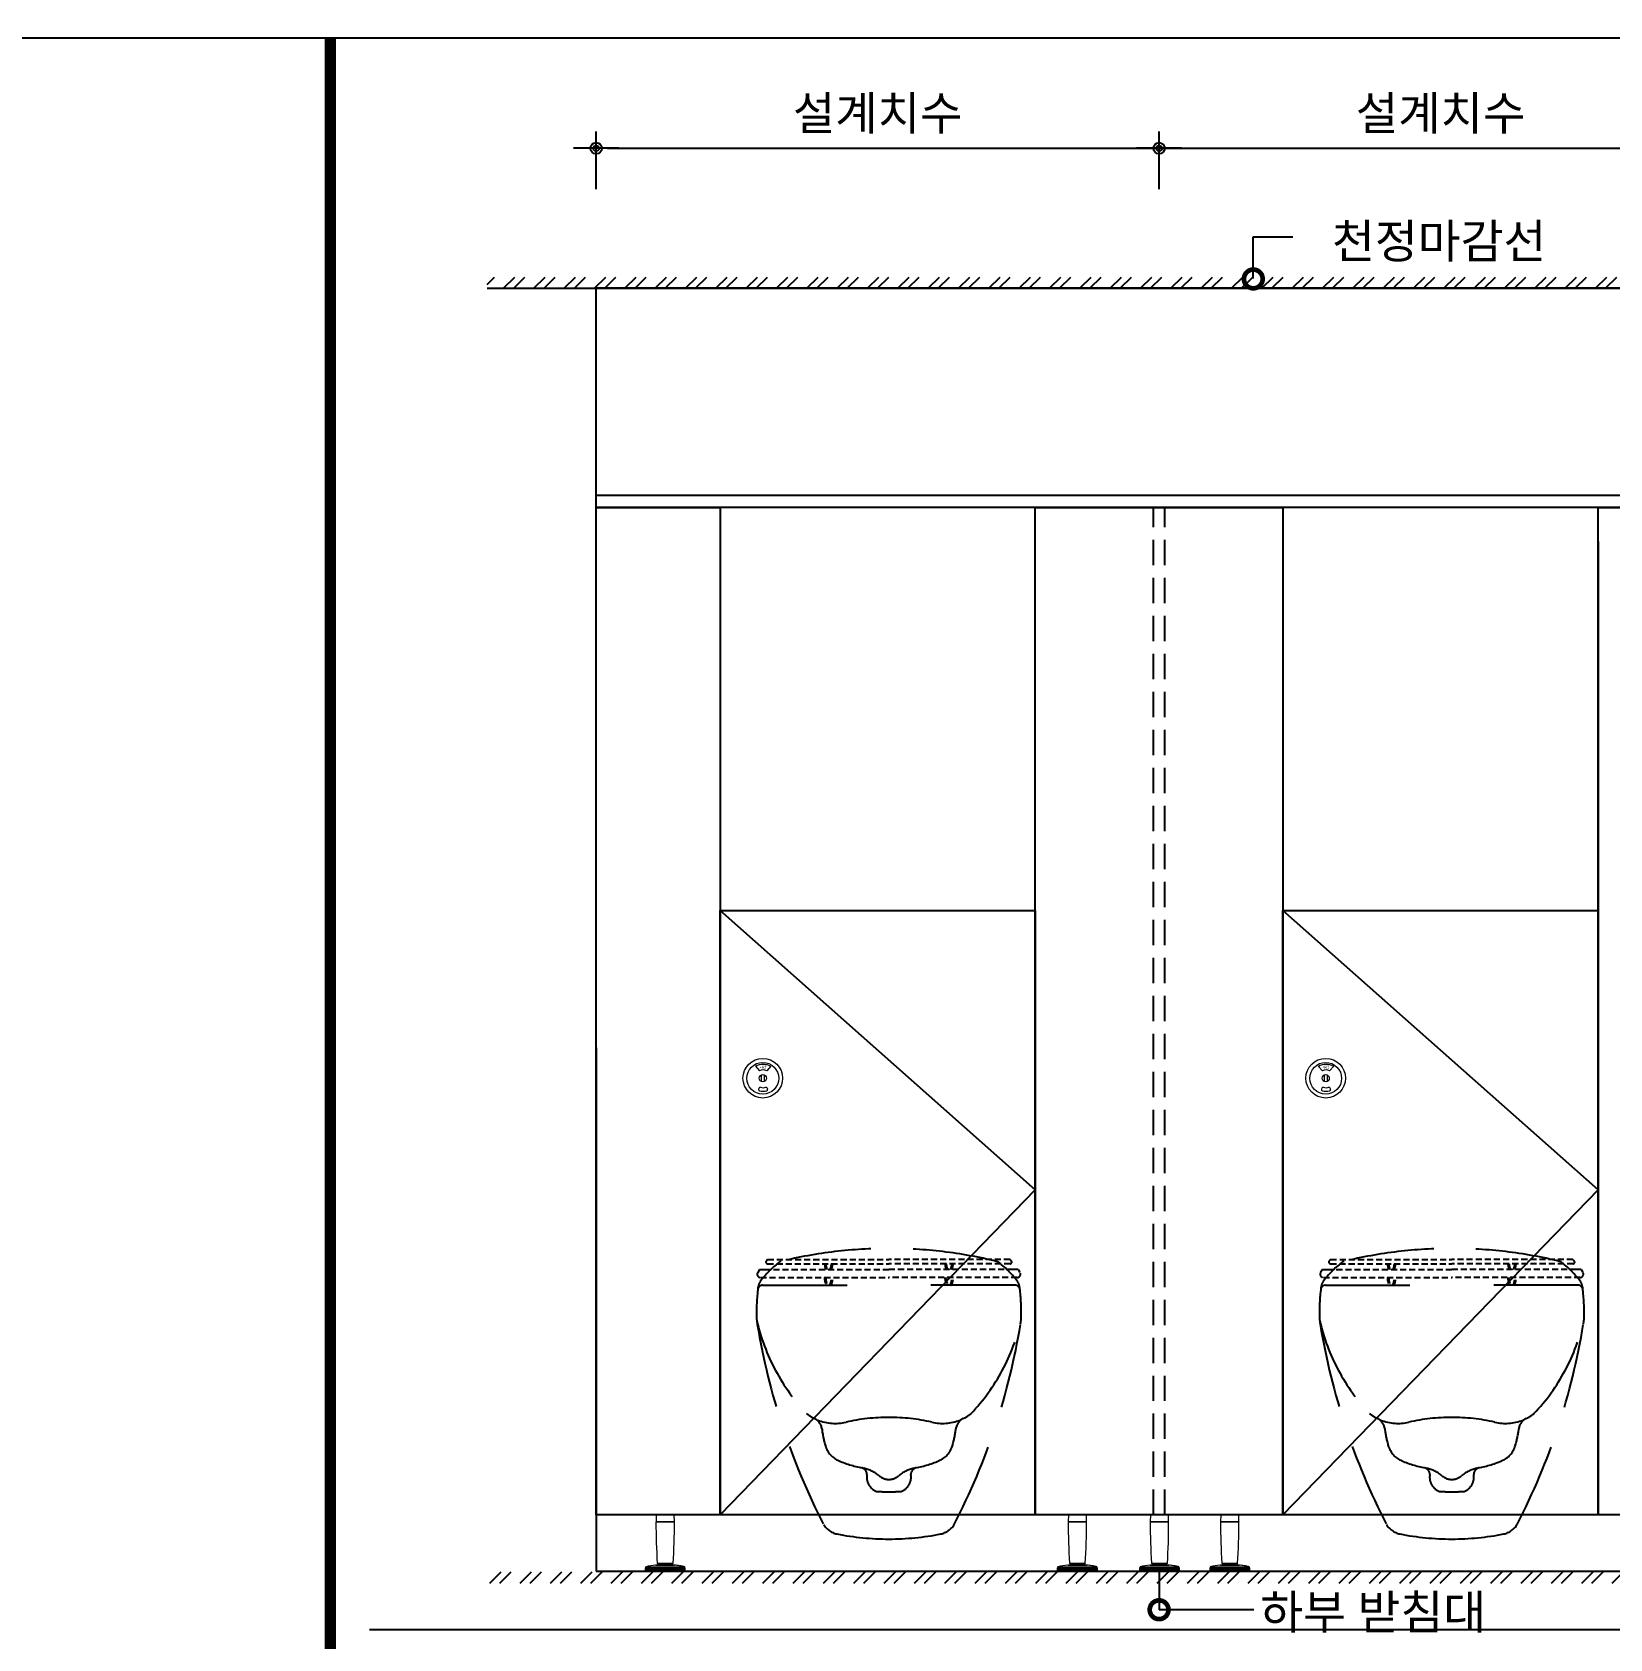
# Model space of a CAD drawing. Extents: x -256 to 8104, y -176 to 5714.
# Drawn here: x 2219 to 3621, y 4116 to 5543 of the extents above; entities that cross this region are included whole.
import ezdxf
from ezdxf.enums import TextEntityAlignment as Align

# ---------------------------------------------------------------- set-up
doc = ezdxf.new("R2010")
doc.units = 0
doc.header["$LTSCALE"] = 30
doc.linetypes.add('HIDDEN', pattern=[0.375, 0.25, -0.125])
doc.layers.get('0').update_dxf_attribs({"linetype": 'CONTINUOUS'})
doc.layers.get('DEFPOINTS').update_dxf_attribs({"linetype": 'CONTINUOUS'})
for name, color, linetype in [('DIM', 7, 'CONTINUOUS'), ('FIN', 5, 'CONTINUOUS'), ('HAT', 8, 'CONTINUOUS'), ('HID', 9, 'HIDDEN'), ('문자', 3, 'CONTINUOUS'), ('부자재', 4, 'CONTINUOUS'), ('잠금쇠(회전형)', 4, 'CONTINUOUS'), ('치수', 1, 'CONTINUOUS'), ('판넬', 2, 'CONTINUOUS'), ('해치', 8, 'CONTINUOUS')]:
    doc.layers.add(name, color=color, linetype=linetype)
doc.styles.add('HDW', font='gulim.ttc')
doc.styles.add('돋움', font='malgun.ttf')
doc.dimstyles.new('10', dxfattribs={"dimscale": 10, "dimtxt": 3, "dimasz": 1, "dimexe": 1.5, "dimexo": 2, "dimgap": 1, "dimtad": 1, "dimdec": 0, "dimlunit": 6, "dimtxsty": '돋움', "dimblk": 'DIMDOT', "dimcen": -1, "dimdle": 1.5, "dimclrt": 3, "dimazin": 3, "dimtfac": 1, "dimtdec": 0, "dimtix": 1, "dimtmove": 2, "dimatfit": 3, "dimldrblk": 'DIMDOT', "dimarcsym": 0})

# ---------------------------------------------------------------- blocks, each defined once
blk = doc.blocks.new('DIMDOT')
at = {"linetype": 'Continuous'}
blk.add_line((-2, 0), (2, 0), dxfattribs=at)
for radius in [0.5, 0.25]:
    blk.add_circle((0, 0), radius, dxfattribs=at)
blk = doc.blocks.new('*D22')
at = {"layer": 'DEFPOINTS', "color": 0}
for p in [(11575.8, 5750.3), (11075.8, 5694), (11575.8, 5694)]:
    blk.add_point(p, dxfattribs=at)
at = {"layer": 'DIM', "color": 0, "lineweight": -2, "ltscale": 10}
for p, q in [((11075.8, 5714), (11075.8, 5765.3)), ((11575.8, 5714), (11575.8, 5765.3)), ((11085.8, 5750.3), (11565.8, 5750.3))]:
    blk.add_line(p, q, dxfattribs=at)
at = {"layer": 'DIM', "color": 0, "lineweight": -2, "xscale": 10, "yscale": 10, "zscale": 10, "rotation": 180}
blk.add_blockref('DIMDOT', (11075.8, 5750.3), dxfattribs=at)
at = {"layer": 'DIM', "color": 0, "lineweight": -2, "xscale": 10, "yscale": 10, "zscale": 10}
blk.add_blockref('DIMDOT', (11575.8, 5750.3), dxfattribs=at)
at = {"layer": 'DIM', "color": 3, "insert": (11325.8, 5779.9), "char_height": 30, "attachment_point": 5, "style": '돋움'}
blk.add_mtext('설계치수', dxfattribs=at)
blk = doc.blocks.new('*D23')
at = {"layer": 'DEFPOINTS', "color": 0}
for p in [(12075.8, 5750.3), (11575.8, 5694), (12075.8, 5694)]:
    blk.add_point(p, dxfattribs=at)
at = {"layer": 'DIM', "color": 0, "lineweight": -2, "ltscale": 10}
for p, q in [((11575.8, 5714), (11575.8, 5765.3)), ((12075.8, 5714), (12075.8, 5765.3)), ((11585.8, 5750.3), (12065.8, 5750.3))]:
    blk.add_line(p, q, dxfattribs=at)
at = {"layer": 'DIM', "color": 0, "lineweight": -2, "xscale": 10, "yscale": 10, "zscale": 10, "rotation": 180}
blk.add_blockref('DIMDOT', (11575.8, 5750.3), dxfattribs=at)
at = {"layer": 'DIM', "color": 0, "lineweight": -2, "xscale": 10, "yscale": 10, "zscale": 10}
blk.add_blockref('DIMDOT', (12075.8, 5750.3), dxfattribs=at)
at = {"layer": 'DIM', "color": 3, "insert": (11825.8, 5779.9), "char_height": 30, "attachment_point": 5, "style": '돋움'}
blk.add_mtext('설계치수', dxfattribs=at)
blk = doc.blocks.new('_DOTSMALL')
at = {"color": 0, "linetype": 'ByBlock', "const_width": 0.5}
blk.add_lwpolyline([(-0.0625, 0, 1), (0.0625, 0, 1)], format="xyb", close=True, dxfattribs=at)
blk = doc.blocks.new('A$C63EC304E')
at = {"layer": '치수', "color": 1, "xscale": 2.5, "yscale": 2.5, "zscale": 2.5, "rotation": 234.3098741996962}
blk.add_blockref('_DOTSMALL', (0.31, 0.31), dxfattribs=at)
blk = doc.blocks.new('A$C2BC9653E')
at = {"layer": '치수', "xscale": 0.3333333333333333, "yscale": 0.3333333333333333, "zscale": 0.3333333333333333}
blk.add_blockref('A$C63EC304E', (0, 0), dxfattribs=at)
blk = doc.blocks.new('A$C7FC71301')
at = {"layer": '치수', "rotation": 180}
blk.add_blockref('A$C2BC9653E', (0.208, 0.208), dxfattribs=at)
blk = doc.blocks.new('A$C4A20372B')
at = {"layer": '치수'}
blk.add_blockref('A$C7FC71301', (0, 0), dxfattribs=at)
blk = doc.blocks.new('A$C566469F5')
at = {"layer": '치수'}
blk.add_blockref('A$C4A20372B', (0, 0), dxfattribs=at)
blk = doc.blocks.new('A$C7E317CD4')
at = {"layer": '해치', "xscale": 2, "yscale": 2, "zscale": 2}
blk.add_blockref('A$C566469F5', (0, 0), dxfattribs=at)
blk = doc.blocks.new('A$C601D7F27')
at = {"layer": '치수'}
blk.add_blockref('A$C7E317CD4', (0, 0), dxfattribs=at)
blk = doc.blocks.new('A$C38802C08')
at = {"layer": '치수'}
blk.add_blockref('A$C601D7F27', (0, 0), dxfattribs=at)
blk = doc.blocks.new('A$C460A2A32')
at = {"color": 0}
for p, q in [((2.8, 20), (0.5, 16)), ((2.8, 20), (8.6, 20)), ((8.6, 20), (162.3, 20)), ((12.8, 32), (11.2, 30.4)), ((12.6, 27), (162.3, 27)), ((12.8, 32), (162.3, 32)), ((311.8, 32), (162.3, 32)), ((312, 27), (162.3, 27)), ((316, 20), (162.3, 20)), ((311.8, 32), (313.4, 30.4)), ((321.8, 20), (316, 20)), ((321.8, 20), (324.1, 16)), ((3.9, 10), (162.3, 10)), ((320.7, 10), (162.3, 10))]:
    blk.add_line(p, q, dxfattribs=at)
for centre, radius, start, end in [((12.6, 29), 2, 135, 270), ((108.9, 28.2), 26, 182.6717, 198.4118), ((107.4, 28.2), 23, 183.0205, 200.9186), ((68.6, 28.2), 23, 339.0814, 356.9795), ((67.1, 28.2), 26, 341.5882, 357.3283), ((257.5, 28.2), 26, 182.6717, 198.4118), ((256, 28.2), 23, 183.0205, 200.9186), ((217.2, 28.2), 23, 339.0814, 356.9795), ((215.7, 28.2), 26, 341.5882, 357.3283), ((312, 29), 2, 270, 45), ((3.9, 14), 4, 150.0107, 270), ((108.9, 10), 26, 180, 202.6199), ((107.4, 10), 23, 180, 205.7715), ((68.6, 10), 23, 334.2285, 0), ((67.1, 10), 26, 337.3801, 0), ((257.5, 10), 26, 180, 202.6199), ((256, 10), 23, 180, 205.7715), ((217.2, 10), 23, 334.2285, 0), ((215.7, 10), 26, 337.3801, 0), ((320.7, 14), 4, 270, 29.9893)]:
    blk.add_arc(centre, radius, start, end, dxfattribs=at)
blk = doc.blocks.new('CRAYON_01', base_point=(8355.6, 310.1))
at = {"layer": 'HAT'}
h = blk.add_hatch(dxfattribs=at)
h.set_pattern_fill('ANSI32', color=256, scale=2, style=0)
h.set_pattern_definition([(45, (-260.285, -7.093), (-13.470384, 13.470384), []), (45, (-251.305, -7.093), (-13.470384, 13.470384), [])])
h.paths.add_polyline_path([(10979.1, 5635.9), (12672.7, 5635.9), (12672.7, 5625.9), (10979.1, 5625.9)])
h = blk.add_hatch(dxfattribs=at)
h.set_pattern_fill('ANSI32', color=256, scale=2, style=0)
h.set_pattern_definition([(45, (-260.285, 174.887), (-13.470384, 13.470384), []), (45, (-251.305, 174.887), (-13.470384, 13.470384), [])])
h.paths.add_polyline_path([(10979.1, 4475.6), (12672.7, 4475.6), (12672.7, 4485.6), (10979.1, 4485.6)])
at = {"color": 2}
blk.add_line((10979.1, 5625.9), (12672.7, 5625.9), dxfattribs=at)
for p, q in [((11075.8, 4964.8), (11075.8, 5625.9)), ((11075.8, 4951), (11075.8, 4486.1)), ((11075.8, 4486.1), (12575.8, 4486.1))]:
    blk.add_line(p, q)
at = {"color": 8}
blk.add_line((10874.4, 4434.3), (14222.2, 4434.3), dxfattribs=at)
at = {"color": 8, "const_width": 10}
blk.add_lwpolyline([(10839.7, 3079.4), (10839.7, 5848.5)], dxfattribs=at)
at = {"color": 2}
for points in [[(8354.9, 5848.5), (15607.2, 5848.5), (15607.2, 310.2), (8354.9, 310.2)], [(8354.9, 5848.5), (15607.2, 5848.5), (15607.2, 310.2), (8354.9, 310.2)], [(8354.9, 5848.5), (16336.8, 5848.5), (16336.8, 310.2), (8354.9, 310.2)], [(11075.8, 5442.1), (12575.8, 5442.1), (12575.8, 5431.1), (11075.8, 5431.1)]]:
    blk.add_lwpolyline(points, close=True, dxfattribs=at)
at = {"layer": 'FIN', "linetype": 'Continuous', "lineweight": 15}
for p, q in [((11145.3, 4529.7), (11128.9, 4529.7)), ((11129, 4530.3), (11145.3, 4530.3)), ((11495.1, 4530.3), (11511.4, 4530.3)), ((11511.4, 4529.7), (11495.1, 4529.7)), ((11584.3, 4529.7), (11567.9, 4529.7)), ((11568, 4530.3), (11584.3, 4530.3)), ((11630.4, 4530.3), (11646.7, 4530.3)), ((11646.8, 4529.7), (11630.4, 4529.7)), ((11154.9, 4488.8), (11119.3, 4488.8)), ((11154.9, 4487.6), (11119.3, 4487.6)), ((11119.3, 4487.6), (11154.9, 4487.6)), ((11119.9, 4490), (11154.4, 4490)), ((11120.8, 4486), (11120.8, 4486.1)), ((11120.8, 4486), (11120.8, 4486.1)), ((11122, 4486), (11120.8, 4486)), ((11120.8, 4486), (11120.8, 4486)), ((11122, 4486), (11122, 4486.1)), ((11122, 4486), (11122, 4486.1)), ((11122, 4486), (11122, 4486)), ((11145.7, 4491.5), (11128.6, 4491.5)), ((11128.8, 4491.5), (11145.4, 4491.5)), ((11130.1, 4493.2), (11144.2, 4493.2)), ((11139.2, 4486), (11139.2, 4486.1)), ((11139.8, 4486), (11139.2, 4486)), ((11139.8, 4486), (11139.8, 4486.1)), ((11140.6, 4486), (11140.6, 4486.1)), ((11140.6, 4486), (11140.6, 4486.1)), ((11140.6, 4486), (11140.6, 4486.1)), ((11140.7, 4486), (11140.7, 4486.1)), ((11140.9, 4486), (11140.7, 4486)), ((11140.9, 4486), (11140.9, 4486.1)), ((11141, 4486), (11140.9, 4486)), ((11141, 4486), (11141, 4486.1)), ((11141.1, 4486), (11141, 4486)), ((11141.1, 4486), (11141.1, 4486.1)), ((11141.1, 4486), (11141.1, 4486.1)), ((11141.1, 4486), (11141.1, 4486.1)), ((11141.1, 4486), (11141.1, 4486)), ((11141.1, 4486), (11141.1, 4486)), ((11141.3, 4486), (11141.3, 4486.1)), ((11141.5, 4486), (11141.5, 4486.1)), ((11141.5, 4486), (11141.5, 4486.1)), ((11141.6, 4486), (11141.6, 4486.1)), ((11141.7, 4486), (11141.6, 4486)), ((11141.6, 4486), (11141.6, 4486)), ((11141.7, 4486), (11141.7, 4486.1)), ((11141.8, 4486), (11141.7, 4486)), ((11141.8, 4486), (11141.8, 4486.1)), ((11152, 4486), (11152, 4486.1)), ((11152.2, 4486), (11152.2, 4486.1)), ((11152.7, 4486), (11152.7, 4486.1)), ((11153.1, 4486), (11153.1, 4486.1)), ((11153.3, 4486), (11153.3, 4486.1)), ((11521.1, 4488.8), (11485.4, 4488.8)), ((11521.1, 4487.6), (11485.4, 4487.6)), ((11485.4, 4487.6), (11521.1, 4487.6)), ((11486, 4490), (11520.5, 4490)), ((11486.9, 4486), (11486.9, 4486.1)), ((11486.9, 4486), (11486.9, 4486.1)), ((11488.1, 4486), (11486.9, 4486)), ((11486.9, 4486), (11486.9, 4486)), ((11488.1, 4486), (11488.1, 4486.1)), ((11488.1, 4486), (11488.1, 4486.1)), ((11488.1, 4486), (11488.1, 4486)), ((11511.8, 4491.5), (11494.7, 4491.5)), ((11494.9, 4491.5), (11511.6, 4491.5)), ((11496.2, 4493.2), (11510.3, 4493.2)), ((11505.3, 4486), (11505.3, 4486.1)), ((11505.9, 4486), (11505.3, 4486)), ((11505.9, 4486), (11505.9, 4486.1)), ((11506.7, 4486), (11506.7, 4486.1)), ((11506.7, 4486), (11506.7, 4486.1)), ((11506.7, 4486), (11506.7, 4486.1)), ((11506.8, 4486), (11506.8, 4486.1)), ((11507, 4486), (11506.8, 4486)), ((11507, 4486), (11507, 4486.1)), ((11507.1, 4486), (11507, 4486)), ((11507.1, 4486), (11507.1, 4486.1)), ((11507.2, 4486), (11507.1, 4486)), ((11507.2, 4486), (11507.2, 4486.1)), ((11507.2, 4486), (11507.2, 4486.1)), ((11507.2, 4486), (11507.2, 4486)), ((11507.3, 4486), (11507.2, 4486)), ((11507.3, 4486), (11507.3, 4486.1)), ((11507.4, 4486), (11507.4, 4486.1)), ((11507.7, 4486), (11507.7, 4486.1)), ((11507.7, 4486), (11507.7, 4486.1)), ((11507.8, 4486), (11507.7, 4486)), ((11507.8, 4486), (11507.8, 4486.1)), ((11507.8, 4486), (11507.8, 4486.1)), ((11507.8, 4486), (11507.8, 4486)), ((11507.9, 4486), (11507.8, 4486)), ((11507.9, 4486), (11507.9, 4486.1)), ((11518.1, 4486), (11518.1, 4486.1)), ((11518.3, 4486), (11518.3, 4486.1)), ((11518.8, 4486), (11518.8, 4486.1)), ((11519.2, 4486), (11519.2, 4486.1)), ((11519.4, 4486), (11519.4, 4486.1)), ((11593.9, 4488.8), (11558.3, 4488.8)), ((11593.9, 4487.6), (11558.3, 4487.6)), ((11558.3, 4487.6), (11593.9, 4487.6)), ((11558.9, 4490), (11593.4, 4490)), ((11559.8, 4486), (11559.8, 4486.1)), ((11559.8, 4486), (11559.8, 4486.1)), ((11561, 4486), (11559.8, 4486)), ((11559.8, 4486), (11559.8, 4486)), ((11561, 4486), (11561, 4486.1)), ((11561, 4486), (11561, 4486.1)), ((11561, 4486), (11561, 4486)), ((11584.7, 4491.5), (11567.6, 4491.5)), ((11567.8, 4491.5), (11584.4, 4491.5)), ((11569.1, 4493.2), (11583.2, 4493.2)), ((11578.2, 4486), (11578.2, 4486.1)), ((11578.8, 4486), (11578.2, 4486)), ((11578.8, 4486), (11578.8, 4486.1)), ((11579.6, 4486), (11579.6, 4486.1)), ((11579.6, 4486), (11579.6, 4486.1)), ((11579.6, 4486), (11579.6, 4486.1)), ((11579.7, 4486), (11579.7, 4486.1)), ((11579.9, 4486), (11579.7, 4486)), ((11579.9, 4486), (11579.9, 4486.1)), ((11580, 4486), (11579.9, 4486)), ((11580, 4486), (11580, 4486.1)), ((11580.1, 4486), (11580, 4486)), ((11580.1, 4486), (11580.1, 4486.1)), ((11580.1, 4486), (11580.1, 4486.1)), ((11580.1, 4486), (11580.1, 4486.1)), ((11580.1, 4486), (11580.1, 4486)), ((11580.1, 4486), (11580.1, 4486)), ((11580.3, 4486), (11580.3, 4486.1)), ((11580.5, 4486), (11580.5, 4486.1)), ((11580.5, 4486), (11580.5, 4486.1)), ((11580.6, 4486), (11580.6, 4486.1)), ((11580.7, 4486), (11580.6, 4486)), ((11580.6, 4486), (11580.6, 4486)), ((11580.7, 4486), (11580.7, 4486.1)), ((11580.7, 4486), (11580.7, 4486.1)), ((11580.7, 4486), (11580.7, 4486)), ((11591, 4486), (11591, 4486.1)), ((11591.2, 4486), (11591.2, 4486.1)), ((11591.6, 4486), (11591.6, 4486.1)), ((11592.1, 4486), (11592.1, 4486.1)), ((11592.3, 4486), (11592.3, 4486.1)), ((11656.4, 4488.8), (11620.8, 4488.8)), ((11656.4, 4487.6), (11620.8, 4487.6)), ((11620.8, 4487.6), (11656.4, 4487.6)), ((11621.3, 4490), (11655.8, 4490)), ((11622.2, 4486), (11622.2, 4486.1)), ((11622.2, 4486), (11622.2, 4486.1)), ((11623.5, 4486), (11622.2, 4486)), ((11622.2, 4486), (11622.2, 4486)), ((11623.5, 4486), (11623.5, 4486.1)), ((11623.5, 4486), (11623.5, 4486.1)), ((11623.5, 4486), (11623.5, 4486)), ((11647.1, 4491.5), (11630, 4491.5)), ((11630.3, 4491.5), (11646.9, 4491.5)), ((11631.5, 4493.2), (11645.6, 4493.2)), ((11640.6, 4486), (11640.6, 4486.1)), ((11641.2, 4486), (11640.6, 4486)), ((11641.2, 4486), (11641.2, 4486.1)), ((11642, 4486), (11642, 4486.1)), ((11642, 4486), (11642, 4486.1)), ((11642, 4486), (11642, 4486.1)), ((11642.1, 4486), (11642.1, 4486.1)), ((11642.4, 4486), (11642.1, 4486)), ((11642.4, 4486), (11642.4, 4486.1)), ((11642.5, 4486), (11642.4, 4486)), ((11642.5, 4486), (11642.5, 4486.1)), ((11642.5, 4486), (11642.5, 4486.1)), ((11642.5, 4486), (11642.5, 4486)), ((11642.6, 4486), (11642.5, 4486)), ((11642.6, 4486), (11642.6, 4486.1)), ((11642.6, 4486), (11642.6, 4486.1)), ((11642.6, 4486), (11642.6, 4486)), ((11642.8, 4486), (11642.8, 4486.1)), ((11643, 4486), (11643, 4486.1)), ((11643, 4486), (11643, 4486.1)), ((11643.1, 4486), (11643, 4486)), ((11643.1, 4486), (11643.1, 4486.1)), ((11643.1, 4486), (11643.1, 4486.1)), ((11643.1, 4486), (11643.1, 4486)), ((11643.2, 4486), (11643.1, 4486)), ((11643.2, 4486), (11643.2, 4486.1)), ((11653.5, 4486), (11653.5, 4486.1)), ((11653.7, 4486), (11653.7, 4486.1)), ((11654.1, 4486), (11654.1, 4486.1)), ((11654.5, 4486), (11654.5, 4486.1)), ((11654.7, 4486), (11654.7, 4486.1))]:
    blk.add_line(p, q, dxfattribs=at)
at = {"layer": 'FIN', "color": 4, "linetype": 'Continuous', "lineweight": 15}
for p, q in [((11129.1, 4535.8), (11129.1, 4535.8)), ((11129.2, 4536.1), (11145.1, 4536.1)), ((11129.2, 4530), (11145, 4530)), ((11145.3, 4530.3), (11145.2, 4535.9)), ((11495.2, 4535.8), (11495.2, 4535.8)), ((11495.3, 4536.1), (11511.2, 4536.1)), ((11495.4, 4530), (11511.1, 4530)), ((11511.4, 4530.3), (11511.3, 4535.9)), ((11568.1, 4535.8), (11568.1, 4535.8)), ((11568.2, 4536.1), (11584.1, 4536.1)), ((11568.2, 4530), (11584, 4530)), ((11584.3, 4530.3), (11584.2, 4535.9)), ((11630.5, 4535.8), (11630.5, 4535.8)), ((11630.6, 4536.1), (11646.5, 4536.1)), ((11630.7, 4530), (11646.5, 4530)), ((11646.7, 4530.3), (11646.6, 4535.9)), ((11119.9, 4490), (11119.3, 4488.8)), ((11119.3, 4488.8), (11119.3, 4487.6)), ((11119.3, 4487.6), (11119.3, 4486.1)), ((11119.3, 4486.1), (11154.9, 4486.1)), ((11130.1, 4493.2), (11130.7, 4492.6)), ((11143.6, 4492.6), (11130.7, 4492.6)), ((11131.6, 4492.3), (11131, 4491.7)), ((11143.3, 4491.7), (11131, 4491.7)), ((11131.6, 4492.6), (11131.6, 4492.3)), ((11131.6, 4492.3), (11142.7, 4492.3)), ((11142.7, 4492.3), (11142.7, 4492.6)), ((11143.3, 4491.7), (11142.7, 4492.3)), ((11143.6, 4492.6), (11144.2, 4493.2)), ((11154.9, 4488.8), (11154.4, 4490)), ((11154.9, 4487.6), (11154.9, 4488.8)), ((11154.9, 4486.1), (11154.9, 4487.6)), ((11486, 4490), (11485.4, 4488.8)), ((11485.4, 4488.8), (11485.4, 4487.6)), ((11485.4, 4487.6), (11485.4, 4486.1)), ((11485.4, 4486.1), (11521.1, 4486.1)), ((11496.2, 4493.2), (11496.8, 4492.6)), ((11509.7, 4492.6), (11496.8, 4492.6)), ((11497.7, 4492.3), (11497.1, 4491.7)), ((11509.4, 4491.7), (11497.1, 4491.7)), ((11497.7, 4492.6), (11497.7, 4492.3)), ((11497.7, 4492.3), (11508.8, 4492.3)), ((11508.8, 4492.3), (11508.8, 4492.6)), ((11509.4, 4491.7), (11508.8, 4492.3)), ((11509.7, 4492.6), (11510.3, 4493.2)), ((11521.1, 4488.8), (11520.5, 4490)), ((11521.1, 4487.6), (11521.1, 4488.8)), ((11521.1, 4486.1), (11521.1, 4487.6)), ((11558.9, 4490), (11558.3, 4488.8)), ((11558.3, 4488.8), (11558.3, 4487.6)), ((11558.3, 4487.6), (11558.3, 4486.1)), ((11558.3, 4486.1), (11593.9, 4486.1)), ((11569.1, 4493.2), (11569.7, 4492.6)), ((11582.6, 4492.6), (11569.7, 4492.6)), ((11570.6, 4492.3), (11570, 4491.7)), ((11582.3, 4491.7), (11570, 4491.7)), ((11570.6, 4492.6), (11570.6, 4492.3)), ((11570.6, 4492.3), (11581.7, 4492.3)), ((11581.7, 4492.3), (11581.7, 4492.6)), ((11582.3, 4491.7), (11581.7, 4492.3)), ((11582.6, 4492.6), (11583.2, 4493.2)), ((11593.9, 4488.8), (11593.4, 4490)), ((11593.9, 4487.6), (11593.9, 4488.8)), ((11593.9, 4486.1), (11593.9, 4487.6)), ((11621.3, 4490), (11620.8, 4488.8)), ((11620.8, 4488.8), (11620.8, 4487.6)), ((11620.8, 4487.6), (11620.8, 4486.1)), ((11620.8, 4486.1), (11656.4, 4486.1)), ((11631.5, 4493.2), (11632.1, 4492.6)), ((11645, 4492.6), (11632.1, 4492.6)), ((11633, 4492.3), (11632.4, 4491.7)), ((11644.7, 4491.7), (11632.4, 4491.7)), ((11633, 4492.6), (11633, 4492.3)), ((11633, 4492.3), (11644.1, 4492.3)), ((11644.1, 4492.3), (11644.1, 4492.6)), ((11644.7, 4491.7), (11644.1, 4492.3)), ((11645, 4492.6), (11645.6, 4493.2)), ((11656.4, 4488.8), (11655.8, 4490)), ((11656.4, 4487.6), (11656.4, 4488.8)), ((11656.4, 4486.1), (11656.4, 4487.6))]:
    blk.add_line(p, q, dxfattribs=at)
for points in [[(11129.2, 4536.1, 0.124037), (11129.1, 4535.8, -0.001096), (11129.1, 4535.8), (11129, 4530.3)], [(11495.3, 4536.1, 0.124037), (11495.2, 4535.8, -0.001096), (11495.2, 4535.8), (11495.1, 4530.3)], [(11568.2, 4536.1, 0.124037), (11568.1, 4535.8, -0.001096), (11568.1, 4535.8), (11568, 4530.3)], [(11630.6, 4536.1, 0.124037), (11630.5, 4535.8, -0.001096), (11630.5, 4535.8), (11630.4, 4530.3)]]:
    blk.add_lwpolyline(points, format="xyb", dxfattribs=at)
at = {"layer": 'FIN', "color": 4, "linetype": 'Continuous', "lineweight": 15, "flags": 128}
for points in [[(11145.2, 4535.9, 0.118135), (11145.1, 4536.1, 0.118135)], [(11511.3, 4535.9, 0.118135), (11511.2, 4536.1, 0.118135)], [(11584.2, 4535.9, 0.118135), (11584.1, 4536.1, 0.118135)], [(11646.6, 4535.9, 0.118135), (11646.5, 4536.1, 0.118135)]]:
    blk.add_lwpolyline(points, format="xyb", dxfattribs=at)
at = {"layer": 'FIN', "color": 4, "linetype": 'Continuous', "lineweight": 15}
for centre, radius, start, end in [((11129.2, 4529.7), 0.292, 90, 179.3579), ((11129.2, 4530.3), 0.292, 179.2415, 270), ((11707.6, 4529.4), 578.7, 179.9718, 183.5859), ((10591.2, 4528.6), 554.1, 356.3354, 0.1097), ((11145, 4530.3), 0.292, 270, 0.7585), ((11145, 4529.7), 0.292, 0.6421, 90), ((11495.4, 4530.3), 0.292, 179.2415, 270), ((11495.4, 4529.7), 0.292, 90, 179.3579), ((12073.8, 4529.4), 578.7, 179.9718, 183.5859), ((10957.3, 4528.6), 554.1, 356.3354, 0.1097), ((11511.1, 4530.3), 0.292, 270, 0.7585), ((11511.1, 4529.7), 0.292, 0.6421, 90), ((11568.2, 4529.7), 0.292, 90, 179.3579), ((11568.2, 4530.3), 0.292, 179.2415, 270), ((12146.6, 4529.4), 578.7, 179.9718, 183.5859), ((11030.2, 4528.6), 554.1, 356.3354, 0.1097), ((11584, 4530.3), 0.292, 270, 0.7585), ((11584, 4529.7), 0.292, 0.6421, 90), ((11630.7, 4530.3), 0.292, 179.2415, 270), ((11630.7, 4529.7), 0.292, 90, 179.3579), ((12209.1, 4529.4), 578.7, 179.9718, 183.5859), ((11092.6, 4528.6), 554.1, 356.3354, 0.1097), ((11646.5, 4530.3), 0.292, 270, 0.7585), ((11646.5, 4529.7), 0.292, 0.6421, 90), ((11131.6, 4447.8), 43.8, 93.8991, 105.5006), ((11131.6, 4458.3), 33.3, 91.0115, 94.7479), ((11128.8, 4491.4), 0.175, 94.7479, 116.6788), ((11142.7, 4458.3), 33.3, 85.2521, 88.9885), ((11145.4, 4491.4), 0.175, 63.3212, 85.2521), ((11142.7, 4447.8), 43.8, 80.5831, 86.1009), ((11142.7, 4447.8), 43.8, 74.4994, 78.127), ((11497.7, 4447.8), 43.8, 93.8991, 105.5006), ((11497.7, 4458.3), 33.3, 91.0115, 94.7479), ((11495, 4491.4), 0.175, 94.7479, 116.6788), ((11508.8, 4458.3), 33.3, 85.2521, 88.9885), ((11511.5, 4491.4), 0.175, 63.3212, 85.2521), ((11508.8, 4447.8), 43.8, 80.5831, 86.1009), ((11508.8, 4447.8), 43.8, 74.4994, 78.127), ((11570.6, 4447.8), 43.8, 93.8991, 105.5006), ((11570.6, 4458.3), 33.3, 91.0115, 94.7479), ((11567.8, 4491.4), 0.175, 94.7479, 116.6788), ((11581.7, 4458.3), 33.3, 85.2521, 88.9885), ((11584.4, 4491.4), 0.175, 63.3212, 85.2521), ((11581.7, 4447.8), 43.8, 80.5831, 86.1009), ((11581.7, 4447.8), 43.8, 74.4994, 78.127), ((11633, 4447.8), 43.8, 93.8991, 105.5006), ((11630.3, 4491.4), 0.175, 94.7479, 116.6788), ((11633, 4458.3), 33.3, 91.0115, 94.7479), ((11644.1, 4458.3), 33.3, 85.2521, 88.9885), ((11646.9, 4491.4), 0.175, 63.3212, 85.2521), ((11644.1, 4447.8), 43.8, 80.5831, 86.1009), ((11644.1, 4447.8), 43.8, 74.4994, 78.127)]:
    blk.add_arc(centre, radius, start, end, dxfattribs=at)
at = {"layer": 'FIN', "linetype": 'Continuous', "lineweight": 15}
for points, knots in [([(11140.7, 4486), (11140.7, 4486), (11140.6, 4486), (11140.6, 4486), (11140.6, 4486)], [0, 0, 0, 0, 0.561741, 1, 1, 1, 1]), ([(11140.6, 4486), (11140.6, 4486), (11140.6, 4486), (11140.6, 4486), (11140.6, 4486)], [0, 0, 0, 0, 0.557964, 1, 1, 1, 1]), ([(11141.3, 4486), (11141.3, 4486), (11141.2, 4486), (11141.2, 4486), (11141.1, 4486)], [0, 0, 0, 0, 0.560188, 1, 1, 1, 1]), ([(11141.5, 4486), (11141.5, 4486), (11141.4, 4486), (11141.4, 4486), (11141.3, 4486)], [0, 0, 0, 0, 0.559958, 1, 1, 1, 1]), ([(11152.2, 4486), (11152.1, 4486), (11152, 4486), (11152, 4486), (11152, 4486)], [0, 0, 0, 0, 0.558554, 1, 1, 1, 1]), ([(11152.4, 4486), (11152.3, 4486), (11152.2, 4486), (11152.1, 4486), (11152.1, 4486)], [0, 0, 0, 0, 0.558511, 1, 1, 1, 1]), ([(11152.7, 4486), (11152.6, 4486), (11152.4, 4486), (11152.3, 4486), (11152.2, 4486)], [0, 0, 0, 0, 0.559859, 1, 1, 1, 1]), ([(11153.1, 4486), (11153, 4486), (11152.9, 4486), (11152.7, 4486), (11152.7, 4486)], [0, 0, 0, 0, 0.558977, 1, 1, 1, 1]), ([(11153.3, 4486), (11153.3, 4486), (11153.3, 4486), (11153.1, 4486), (11153.1, 4486)], [0, 0, 0, 0, 0.559094, 1, 1, 1, 1]), ([(11506.8, 4486), (11506.8, 4486), (11506.8, 4486), (11506.7, 4486), (11506.7, 4486)], [0, 0, 0, 0, 0.561741, 1, 1, 1, 1]), ([(11506.7, 4486), (11506.7, 4486), (11506.7, 4486), (11506.7, 4486), (11506.7, 4486)], [0, 0, 0, 0, 0.557964, 1, 1, 1, 1]), ([(11507.4, 4486), (11507.4, 4486), (11507.4, 4486), (11507.3, 4486), (11507.3, 4486)], [0, 0, 0, 0, 0.560188, 1, 1, 1, 1]), ([(11507.7, 4486), (11507.6, 4486), (11507.6, 4486), (11507.5, 4486), (11507.4, 4486)], [0, 0, 0, 0, 0.559958, 1, 1, 1, 1]), ([(11518.3, 4486), (11518.3, 4486), (11518.2, 4486), (11518.1, 4486), (11518.1, 4486)], [0, 0, 0, 0, 0.558554, 1, 1, 1, 1]), ([(11518.5, 4486), (11518.4, 4486), (11518.3, 4486), (11518.3, 4486), (11518.2, 4486)], [0, 0, 0, 0, 0.558511, 1, 1, 1, 1]), ([(11518.8, 4486), (11518.7, 4486), (11518.5, 4486), (11518.4, 4486), (11518.3, 4486)], [0, 0, 0, 0, 0.559859, 1, 1, 1, 1]), ([(11519.2, 4486), (11519.1, 4486), (11519, 4486), (11518.8, 4486), (11518.8, 4486)], [0, 0, 0, 0, 0.558977, 1, 1, 1, 1]), ([(11519.4, 4486), (11519.4, 4486), (11519.4, 4486), (11519.3, 4486), (11519.2, 4486)], [0, 0, 0, 0, 0.559094, 1, 1, 1, 1]), ([(11579.7, 4486), (11579.6, 4486), (11579.6, 4486), (11579.6, 4486), (11579.6, 4486)], [0, 0, 0, 0, 0.561741, 1, 1, 1, 1]), ([(11579.6, 4486), (11579.6, 4486), (11579.6, 4486), (11579.6, 4486), (11579.6, 4486)], [0, 0, 0, 0, 0.557964, 1, 1, 1, 1]), ([(11580.3, 4486), (11580.3, 4486), (11580.2, 4486), (11580.2, 4486), (11580.1, 4486)], [0, 0, 0, 0, 0.560188, 1, 1, 1, 1]), ([(11580.5, 4486), (11580.5, 4486), (11580.4, 4486), (11580.4, 4486), (11580.3, 4486)], [0, 0, 0, 0, 0.559958, 1, 1, 1, 1]), ([(11591.2, 4486), (11591.1, 4486), (11591, 4486), (11591, 4486), (11591, 4486)], [0, 0, 0, 0, 0.558554, 1, 1, 1, 1]), ([(11591.4, 4486), (11591.3, 4486), (11591.2, 4486), (11591.1, 4486), (11591.1, 4486)], [0, 0, 0, 0, 0.558511, 1, 1, 1, 1]), ([(11591.6, 4486), (11591.6, 4486), (11591.4, 4486), (11591.3, 4486), (11591.2, 4486)], [0, 0, 0, 0, 0.559859, 1, 1, 1, 1]), ([(11592.1, 4486), (11592, 4486), (11591.9, 4486), (11591.7, 4486), (11591.6, 4486)], [0, 0, 0, 0, 0.558977, 1, 1, 1, 1]), ([(11592.3, 4486), (11592.3, 4486), (11592.3, 4486), (11592.1, 4486), (11592.1, 4486)], [0, 0, 0, 0, 0.559094, 1, 1, 1, 1]), ([(11642.1, 4486), (11642.1, 4486), (11642.1, 4486), (11642.1, 4486), (11642, 4486)], [0, 0, 0, 0, 0.561741, 1, 1, 1, 1]), ([(11642, 4486), (11642, 4486), (11642, 4486), (11642, 4486), (11642, 4486)], [0, 0, 0, 0, 0.557964, 1, 1, 1, 1]), ([(11642.8, 4486), (11642.7, 4486), (11642.7, 4486), (11642.6, 4486), (11642.6, 4486)], [0, 0, 0, 0, 0.560188, 1, 1, 1, 1]), ([(11643, 4486), (11642.9, 4486), (11642.9, 4486), (11642.8, 4486), (11642.8, 4486)], [0, 0, 0, 0, 0.559958, 1, 1, 1, 1]), ([(11653.7, 4486), (11653.6, 4486), (11653.5, 4486), (11653.5, 4486), (11653.5, 4486)], [0, 0, 0, 0, 0.558554, 1, 1, 1, 1]), ([(11653.8, 4486), (11653.8, 4486), (11653.7, 4486), (11653.6, 4486), (11653.5, 4486)], [0, 0, 0, 0, 0.558511, 1, 1, 1, 1]), ([(11654.1, 4486), (11654, 4486), (11653.8, 4486), (11653.7, 4486), (11653.7, 4486)], [0, 0, 0, 0, 0.559859, 1, 1, 1, 1]), ([(11654.5, 4486), (11654.5, 4486), (11654.3, 4486), (11654.2, 4486), (11654.1, 4486)], [0, 0, 0, 0, 0.558977, 1, 1, 1, 1]), ([(11654.7, 4486), (11654.7, 4486), (11654.7, 4486), (11654.6, 4486), (11654.5, 4486)], [0, 0, 0, 0, 0.559094, 1, 1, 1, 1])]:
    blk.add_open_spline(points, degree=3, knots=knots, dxfattribs=at)
for points in [[(11140.7, 4486), (11140.6, 4486)], [(11506.8, 4486), (11506.8, 4486)], [(11579.6, 4486), (11579.6, 4486)], [(11642.1, 4486), (11642.1, 4486)]]:
    blk.add_open_spline(points, degree=1, dxfattribs=at)
at = {"layer": 'FIN', "color": 4, "linetype": 'Continuous', "lineweight": 15}
for points, knots in [([(11149.8, 4491), (11149.8, 4491), (11149.8, 4491), (11149.9, 4491), (11149.9, 4491), (11149.9, 4491)], [0, 0, 0, 0, 0.110152, 0.664814, 1, 1, 1, 1]), ([(11149.9, 4491), (11149.9, 4491), (11150, 4491), (11150, 4491), (11150.1, 4491), (11150.2, 4491), (11150.3, 4491), (11150.3, 4491)], [0, 0, 0, 0, 0.2159727, 0.4318558, 0.6498983, 0.8698049, 1, 1, 1, 1]), ([(11150.6, 4490.9), (11150.6, 4490.9), (11150.5, 4490.9), (11150.3, 4490.9), (11150.3, 4491)], [0, 0, 0, 0, 0.585266, 1, 1, 1, 1]), ([(11150.3, 4491), (11150.3, 4490.9), (11150.3, 4490.9), (11150.3, 4490.9), (11150.3, 4490.9)], [0, 0, 0, 0, 0.495973, 1, 1, 1, 1]), ([(11150.3, 4490.9), (11150.3, 4490.9), (11150.5, 4490.9), (11150.6, 4490.9), (11150.6, 4490.9)], [0, 0, 0, 0, 0.405872, 1, 1, 1, 1]), ([(11150.6, 4490.9), (11150.6, 4490.9), (11150.6, 4490.9), (11150.6, 4490.9), (11150.6, 4490.9)], [0, 0, 0, 0, 0.517301, 1, 1, 1, 1]), ([(11150.6, 4490.9), (11150.9, 4490.8), (11151.3, 4490.7), (11151.8, 4490.6), (11152, 4490.6)], [0, 0, 0, 0, 0.470682, 1, 1, 1, 1]), ([(11152, 4490.6), (11151.8, 4490.6), (11151.3, 4490.7), (11150.9, 4490.8), (11150.6, 4490.9)], [0, 0, 0, 0, 0.528575, 1, 1, 1, 1]), ([(11152, 4490.6), (11152, 4490.6), (11152, 4490.6), (11152, 4490.6), (11152, 4490.6)], [0, 0, 0, 0, 0.529757, 1, 1, 1, 1]), ([(11516, 4491), (11516, 4491), (11516.1, 4491), (11516.2, 4491), (11516.3, 4491), (11516.4, 4491), (11516.4, 4491), (11516.4, 4491)], [0, 0, 0, 0, 0.2159727, 0.4318558, 0.6498983, 0.8698049, 1, 1, 1, 1]), ([(11516, 4491), (11516, 4491), (11516, 4491), (11516, 4491), (11516, 4491), (11516, 4491)], [0, 0, 0, 0, 0.110152, 0.664814, 1, 1, 1, 1]), ([(11516.8, 4490.9), (11516.7, 4490.9), (11516.6, 4490.9), (11516.5, 4490.9), (11516.4, 4491)], [0, 0, 0, 0, 0.585266, 1, 1, 1, 1]), ([(11516.4, 4491), (11516.4, 4490.9), (11516.4, 4490.9), (11516.4, 4490.9), (11516.4, 4490.9)], [0, 0, 0, 0, 0.495973, 1, 1, 1, 1]), ([(11516.4, 4490.9), (11516.5, 4490.9), (11516.6, 4490.9), (11516.7, 4490.9), (11516.8, 4490.9)], [0, 0, 0, 0, 0.405872, 1, 1, 1, 1]), ([(11516.8, 4490.9), (11516.8, 4490.9), (11516.8, 4490.9), (11516.8, 4490.9), (11516.8, 4490.9)], [0, 0, 0, 0, 0.517301, 1, 1, 1, 1]), ([(11516.8, 4490.9), (11517, 4490.8), (11517.5, 4490.7), (11517.9, 4490.6), (11518.2, 4490.6)], [0, 0, 0, 0, 0.470682, 1, 1, 1, 1]), ([(11518.2, 4490.6), (11517.9, 4490.6), (11517.5, 4490.7), (11517, 4490.8), (11516.8, 4490.9)], [0, 0, 0, 0, 0.528575, 1, 1, 1, 1]), ([(11518.2, 4490.6), (11518.2, 4490.6), (11518.2, 4490.6), (11518.2, 4490.6), (11518.2, 4490.6)], [0, 0, 0, 0, 0.529757, 1, 1, 1, 1]), ([(11588.8, 4491), (11588.8, 4491), (11588.8, 4491), (11588.9, 4491), (11588.9, 4491), (11588.9, 4491)], [0, 0, 0, 0, 0.110152, 0.664814, 1, 1, 1, 1]), ([(11588.9, 4491), (11588.9, 4491), (11589, 4491), (11589, 4491), (11589.1, 4491), (11589.2, 4491), (11589.3, 4491), (11589.3, 4491)], [0, 0, 0, 0, 0.2159727, 0.4318558, 0.6498983, 0.8698049, 1, 1, 1, 1]), ([(11589.6, 4490.9), (11589.6, 4490.9), (11589.5, 4490.9), (11589.3, 4490.9), (11589.3, 4491)], [0, 0, 0, 0, 0.585266, 1, 1, 1, 1]), ([(11589.3, 4491), (11589.3, 4490.9), (11589.3, 4490.9), (11589.3, 4490.9), (11589.3, 4490.9)], [0, 0, 0, 0, 0.495973, 1, 1, 1, 1]), ([(11589.3, 4490.9), (11589.3, 4490.9), (11589.5, 4490.9), (11589.6, 4490.9), (11589.6, 4490.9)], [0, 0, 0, 0, 0.405872, 1, 1, 1, 1]), ([(11589.6, 4490.9), (11589.6, 4490.9), (11589.6, 4490.9), (11589.6, 4490.9), (11589.6, 4490.9)], [0, 0, 0, 0, 0.517301, 1, 1, 1, 1]), ([(11589.6, 4490.9), (11589.9, 4490.8), (11590.3, 4490.7), (11590.8, 4490.6), (11591, 4490.6)], [0, 0, 0, 0, 0.470682, 1, 1, 1, 1]), ([(11591, 4490.6), (11590.8, 4490.6), (11590.3, 4490.7), (11589.9, 4490.8), (11589.6, 4490.9)], [0, 0, 0, 0, 0.528575, 1, 1, 1, 1]), ([(11591, 4490.6), (11591, 4490.6), (11591, 4490.6), (11591, 4490.6), (11591, 4490.6)], [0, 0, 0, 0, 0.529757, 1, 1, 1, 1]), ([(11651.3, 4491), (11651.4, 4491), (11651.4, 4491), (11651.5, 4491), (11651.6, 4491), (11651.7, 4491), (11651.7, 4491), (11651.7, 4491)], [0, 0, 0, 0, 0.2159727, 0.4318558, 0.6498983, 0.8698049, 1, 1, 1, 1]), ([(11651.3, 4491), (11651.3, 4491), (11651.3, 4491), (11651.3, 4491), (11651.3, 4491), (11651.3, 4491)], [0, 0, 0, 0, 0.110152, 0.664814, 1, 1, 1, 1]), ([(11652.1, 4490.9), (11652, 4490.9), (11651.9, 4490.9), (11651.8, 4490.9), (11651.7, 4491)], [0, 0, 0, 0, 0.585266, 1, 1, 1, 1]), ([(11651.7, 4491), (11651.7, 4490.9), (11651.7, 4490.9), (11651.7, 4490.9), (11651.7, 4490.9)], [0, 0, 0, 0, 0.495973, 1, 1, 1, 1]), ([(11651.7, 4490.9), (11651.8, 4490.9), (11651.9, 4490.9), (11652, 4490.9), (11652.1, 4490.9)], [0, 0, 0, 0, 0.405872, 1, 1, 1, 1]), ([(11652.1, 4490.9), (11652.1, 4490.9), (11652.1, 4490.9), (11652.1, 4490.9), (11652.1, 4490.9)], [0, 0, 0, 0, 0.517301, 1, 1, 1, 1]), ([(11652.1, 4490.9), (11652.3, 4490.8), (11652.8, 4490.7), (11653.2, 4490.6), (11653.5, 4490.6)], [0, 0, 0, 0, 0.470682, 1, 1, 1, 1]), ([(11653.5, 4490.6), (11653.2, 4490.6), (11652.8, 4490.7), (11652.3, 4490.8), (11652.1, 4490.9)], [0, 0, 0, 0, 0.528575, 1, 1, 1, 1]), ([(11653.5, 4490.6), (11653.5, 4490.6), (11653.5, 4490.6), (11653.5, 4490.6), (11653.5, 4490.6)], [0, 0, 0, 0, 0.529757, 1, 1, 1, 1])]:
    blk.add_open_spline(points, degree=3, knots=knots, dxfattribs=at)
for points in [[(11149.9, 4491), (11149.9, 4491)], [(11150.3, 4491), (11150.7, 4490.9)], [(11150.6, 4490.9), (11150.7, 4490.9)], [(11516, 4491), (11516, 4491)], [(11516.4, 4491), (11516.8, 4490.9)], [(11516.8, 4490.9), (11516.8, 4490.9)], [(11588.9, 4491), (11588.9, 4491)], [(11589.3, 4491), (11589.7, 4490.9)], [(11589.6, 4490.9), (11589.7, 4490.9)], [(11651.3, 4491), (11651.3, 4491)], [(11651.7, 4491), (11652.1, 4490.9)], [(11652.1, 4490.9), (11652.1, 4490.9)]]:
    blk.add_open_spline(points, degree=1, dxfattribs=at)
at = {"layer": 'HID', "ltscale": 3}
for p, q in [((11570.8, 4536.1), (11570.8, 5431.1)), ((11580.8, 4536.1), (11580.8, 5431.1))]:
    blk.add_line(p, q, dxfattribs=at)
at = {"layer": 'HID', "ltscale": 10}
for p, q in [((11223.6, 4740.2), (11335.8, 4740.2)), ((11448, 4740.2), (11335.8, 4740.2)), ((11723.6, 4740.2), (11835.8, 4740.2)), ((11948, 4740.2), (11835.8, 4740.2))]:
    blk.add_line(p, q, dxfattribs=at)
for centre, radius, start, end in [((11335.8, 4369.8), 403.1, 76.2923, 103.7077), ((11835.8, 4369.8), 403.1, 76.2923, 103.7077), ((11293.4, 4689.4), 90, 128.0065, 143.1013), ((11241.7, 4755.6), 6, 103.9579, 128.0065), ((11429.9, 4755.6), 6, 51.9935, 76.0421), ((11378.2, 4689.4), 90, 36.8987, 51.9935), ((11793.4, 4689.4), 90, 128.0065, 143.1013), ((11741.7, 4755.6), 6, 103.9579, 128.0065), ((11929.9, 4755.6), 6, 51.9935, 76.0421), ((11878.2, 4689.4), 90, 36.8987, 51.9935), ((11223.6, 4736), 4.2, 90, 173.3826), ((11228.7, 4738), 9, 143.1013, 172.4918), ((11448, 4736), 4.2, 6.6174, 90), ((11442.9, 4738), 9, 7.5082, 36.8987), ((11723.6, 4736), 4.2, 90, 173.3826), ((11728.7, 4738), 9, 143.1013, 172.4918), ((11948, 4736), 4.2, 6.6174, 90), ((11942.9, 4738), 9, 7.5082, 36.8987), ((11398.2, 4715.7), 180, 172.4918, 181.055), ((11273.4, 4715.7), 180, 358.945, 7.5082), ((11898.2, 4715.7), 180, 172.4918, 181.055), ((11773.4, 4715.7), 180, 358.945, 7.5082), ((11260.2, 4713.2), 42, 181.055, 190.5892), ((11411.4, 4713.2), 42, 349.4108, 358.945), ((11760.2, 4713.2), 42, 181.055, 190.5892), ((11911.4, 4713.2), 42, 349.4108, 358.945), ((11391.1, 4748.1), 177, 192.809, 223.5419), ((11813.2, 4803.4), 602.3, 189.3568, 207.2383), ((10858.4, 4803.4), 602.3, 332.7617, 350.6432), ((11280.5, 4748.1), 177, 316.4581, 347.191), ((11891.1, 4748.1), 177, 192.809, 223.5419), ((12313.2, 4803.4), 602.3, 189.3568, 207.2383), ((11358.4, 4803.4), 602.3, 332.7617, 350.6432), ((11780.5, 4748.1), 177, 316.4581, 347.191), ((11288.4, 4659.4), 42, 232.3598, 243.5689), ((11383.2, 4659.4), 42, 296.4311, 307.6402), ((11788.4, 4659.4), 42, 232.3598, 243.5689), ((11883.2, 4659.4), 42, 296.4311, 307.6402), ((11264.4, 4611.1), 12, 6.9609, 63.5689), ((11288.4, 4659.4), 42, 248.0565, 282.8609), ((11366.7, 4623.6), 91.1, 186.9609, 196.5836), ((11335.8, 4451.8), 171, 90, 102.8609), ((11335.8, 4451.8), 171, 77.1391, 90), ((11383.2, 4659.4), 42, 257.1391, 291.9435), ((11304.9, 4623.6), 91.1, 343.4164, 353.0391), ((11407.2, 4611.1), 12, 116.4311, 173.0391), ((11764.4, 4611.1), 12, 6.9609, 63.5689), ((11788.4, 4659.4), 42, 248.0565, 282.8609), ((11866.7, 4623.6), 91.1, 186.9609, 196.5836), ((11835.8, 4451.8), 171, 90, 102.8609), ((11835.8, 4451.8), 171, 77.1391, 90), ((11883.2, 4659.4), 42, 257.1391, 291.9435), ((11804.9, 4623.6), 91.1, 343.4164, 353.0391), ((11907.2, 4611.1), 12, 116.4311, 173.0391), ((11299.5, 4603.6), 21, 196.5836, 247.6201), ((11372.1, 4603.6), 21, 292.3799, 343.4164), ((11799.5, 4603.6), 21, 196.5836, 247.6201), ((11872.1, 4603.6), 21, 292.3799, 343.4164), ((11335.8, 4691.7), 116.3, 247.6201, 258.9228), ((11335.8, 4691.7), 116.3, 281.0772, 292.3799), ((11835.8, 4691.7), 116.3, 247.6201, 258.9228), ((11835.8, 4691.7), 116.3, 281.0772, 292.3799), ((11310.3, 4572.1), 6, 0, 77.9673), ((11307.7, 4548.1), 30, 49.4621, 78.9228), ((11329.7, 4569.7), 13.6, 169.8446, 248.5821), ((11335.8, 4581), 13.3, 229.4621, 270), ((11335.8, 4581), 13.3, 270, 310.5379), ((11363.9, 4548.1), 30, 101.0772, 130.5379), ((11341.9, 4569.7), 13.6, 291.4179, 10.1554), ((11361.3, 4572.1), 6, 102.0327, 180), ((11810.3, 4572.1), 6, 0, 77.9673), ((11807.7, 4548.1), 30, 49.4621, 78.9228), ((11829.7, 4569.7), 13.6, 169.8446, 248.5821), ((11835.8, 4581), 13.3, 229.4621, 270), ((11835.8, 4581), 13.3, 270, 310.5379), ((11863.9, 4548.1), 30, 101.0772, 130.5379), ((11841.9, 4569.7), 13.6, 291.4179, 10.1554), ((11861.3, 4572.1), 6, 102.0327, 180), ((11335.8, 4727.7), 171, 266.2838, 270), ((11335.8, 4727.7), 171, 270, 273.7162), ((11835.8, 4727.7), 171, 266.2838, 270), ((11835.8, 4727.7), 171, 270, 273.7162), ((11293.2, 4536.9), 18, 210.6249, 258.7833), ((11378.4, 4536.9), 18, 281.2167, 329.3751), ((11793.2, 4536.9), 18, 210.6249, 258.7833), ((11878.4, 4536.9), 18, 281.2167, 329.3751), ((11335.8, 4751.7), 237, 258.7833, 270), ((11335.8, 4751.7), 237, 270, 281.2167), ((11835.8, 4751.7), 237, 258.7833, 270), ((11835.8, 4751.7), 237, 270, 281.2167)]:
    blk.add_arc(centre, radius, start, end, dxfattribs=at)
at = {"layer": '부자재', "color": 3}
blk.add_line((12575.8, 5625.9), (11075.8, 5625.9), dxfattribs=at)
blk.add_line((12575.8, 5625.9), (11075.8, 5625.9), dxfattribs=at)
at = {"layer": '잠금쇠(회전형)', "linetype": 'Continuous', "lineweight": 15}
for p, q in [((11217.2, 4934.7), (11220.8, 4930.7)), ((11222.4, 4927), (11222.4, 4921.2)), ((11225.1, 4926.9), (11225.1, 4921.1)), ((11230.9, 4934.7), (11227.3, 4930.7)), ((11717.2, 4934.7), (11720.8, 4930.7)), ((11722.4, 4927), (11722.4, 4921.2)), ((11725.1, 4926.9), (11725.1, 4921.1)), ((11730.9, 4934.7), (11727.3, 4930.7)), ((11220.5, 4915.5), (11220.1, 4914.3)), ((11227.6, 4915.5), (11228, 4914.3)), ((11720.5, 4915.5), (11720.1, 4914.3)), ((11727.6, 4915.5), (11728, 4914.3))]:
    blk.add_line(p, q, dxfattribs=at)
for centre, radius in [((11223.8, 4924.1), 17.6), ((11723.8, 4924.1), 17.6), ((11223.8, 4924.1), 14.1), ((11223.8, 4924.1), 3.21), ((11723.8, 4924.1), 14.1), ((11723.8, 4924.1), 3.21)]:
    blk.add_circle(centre, radius, dxfattribs=at)
for centre, radius, start, end in [((11224.1, 4922.3), 14.1, 61.0478, 118.9522), ((11224.1, 4924.7), 6.81, 61.8696, 118.1304), ((11724.1, 4922.3), 14.1, 61.0478, 118.9522), ((11724.1, 4924.7), 6.81, 61.8696, 118.1304), ((11221, 4914), 0.98, 160.8571, 255.4685), ((11221.4, 4915.1), 0.98, 72.2332, 160.8571), ((11224.1, 4925.8), 13.2, 255.4685, 284.5315), ((11224.1, 4923.4), 7.75, 252.2332, 287.7668), ((11226.7, 4915.1), 0.98, 19.1429, 107.7668), ((11227.1, 4914), 0.98, 284.5315, 19.1429), ((11721, 4914), 0.98, 160.8571, 255.4685), ((11721.4, 4915.1), 0.98, 72.2332, 160.8571), ((11724.1, 4925.8), 13.2, 255.4685, 284.5315), ((11724.1, 4923.4), 7.75, 252.2332, 287.7668), ((11726.7, 4915.1), 0.98, 19.1429, 107.7668), ((11727.1, 4914), 0.98, 284.5315, 19.1429)]:
    blk.add_arc(centre, radius, start, end, dxfattribs=at)
at = {"layer": '치수'}
for p, q in [((11659.5, 5634.5), (11659.5, 5671.6)), ((11659.5, 5671.6), (11694.6, 5671.6)), ((11465.8, 4825.1), (11185.8, 5073.1)), ((11965.8, 4825.1), (11685.8, 5073.1)), ((11465.8, 4825.1), (11185.8, 4536.1)), ((11965.8, 4825.1), (11685.8, 4536.1)), ((11575.8, 4486.1), (11575.8, 4451.9)), ((11659.9, 4451.9), (11575.8, 4451.9))]:
    blk.add_line(p, q, dxfattribs=at)
at = {"layer": '판넬'}
for p, q in [((11685.8, 5401.1), (11685.8, 4536.1)), ((11965.8, 5401.1), (11965.8, 5388.7)), ((11965.8, 5388.7), (11965.8, 4579.2)), ((11465.8, 4579.2), (11465.8, 4536.1)), ((11965.8, 4579.2), (11965.8, 4536.1))]:
    blk.add_line(p, q, dxfattribs=at)
at = {"layer": '판넬', "color": 3}
for p, q in [((11185.8, 4536.1), (11075.8, 4536.1)), ((11685.8, 4536.1), (11465.8, 4536.1)), ((11685.8, 4536.1), (11585.8, 4536.1)), ((12185.8, 4536.1), (11965.8, 4536.1))]:
    blk.add_line(p, q, dxfattribs=at)
at = {"layer": '판넬'}
for points in [[(11185.8, 4536.1), (11075.8, 4536.1), (11075.8, 5431.1), (11185.8, 5431.1)], [(11465.8, 5431.1), (11685.8, 5431.1), (11685.8, 4536.1), (11465.8, 4536.1)], [(11965.8, 5431.1), (12185.8, 5431.1), (12185.8, 4536.1), (11965.8, 4536.1)], [(11185.8, 5073.1), (11465.8, 5073.1), (11465.8, 4536.1), (11185.8, 4536.1)], [(11685.8, 5073.1), (11965.8, 5073.1), (11965.8, 4536.1), (11685.8, 4536.1)]]:
    blk.add_lwpolyline(points, close=True, dxfattribs=at)
at = {"layer": '해치', "color": 3}
blk.add_line((11465.8, 5401.1), (11465.8, 5431.1), dxfattribs=at)
at = {"layer": 'HID', "ltscale": 10, "xscale": 0.7200000000011642, "yscale": 0.7200000000011642, "zscale": 0.7200000000011642}
for p in [(11218.9, 4739.9), (11718.9, 4739.9)]:
    blk.add_blockref('A$C460A2A32', p, dxfattribs=at)
at = {"layer": '해치', "xscale": -20, "yscale": 20, "zscale": 20, "rotation": 180}
blk.add_blockref('A$C38802C08', (11655.3, 5638.4), dxfattribs=at)
at = {"layer": '해치', "xscale": -20, "yscale": 20, "zscale": 20}
blk.add_blockref('A$C38802C08', (11580, 4447.7), dxfattribs=at)
at = {"layer": '문자', "style": '돋움'}
for s, p in [('천정마감선', (11824.6, 5668.2)), ('하부 받침대', (11766, 4450.2))]:
    blk.add_text(s, height=30.34, dxfattribs=at).set_placement(p, align=Align.MIDDLE)
at = {"layer": '잠금쇠(회전형)', "linetype": 'Continuous', "lineweight": 15, "style": 'HDW', "width": 0.659278}
for p, p2 in [((11220.9, 4932.6), (11227.1, 4932.6)), ((11720.9, 4932.6), (11727.1, 4932.6))]:
    blk.add_text('사용중', height=2.3, dxfattribs=at).set_placement(p, p2, align=Align.FIT)
at = {"layer": 'DIM', "ltscale": 10}
for base, p1, p2, picture, middle in [((11575.8, 5750.3), (11075.8, 5694), (11575.8, 5694), '*D22', (11325.8, 5779.9)), ((12075.8, 5750.3), (11575.8, 5694), (12075.8, 5694), '*D23', (11825.8, 5779.9))]:
    dim = blk.add_linear_dim(base=base, p1=p1, p2=p2, text='설계치수', dimstyle='10', override={"dimtxsty": '돋움'}, dxfattribs=at)
    dim.commit()
    dim.dimension.update_dxf_attribs({"geometry": picture, "text_midpoint": middle})

msp = doc.modelspace()

# ---------------------------------------------------------------- block references
msp.add_blockref('CRAYON_01', (0, 0))

doc.saveas('drawing.dxf')
